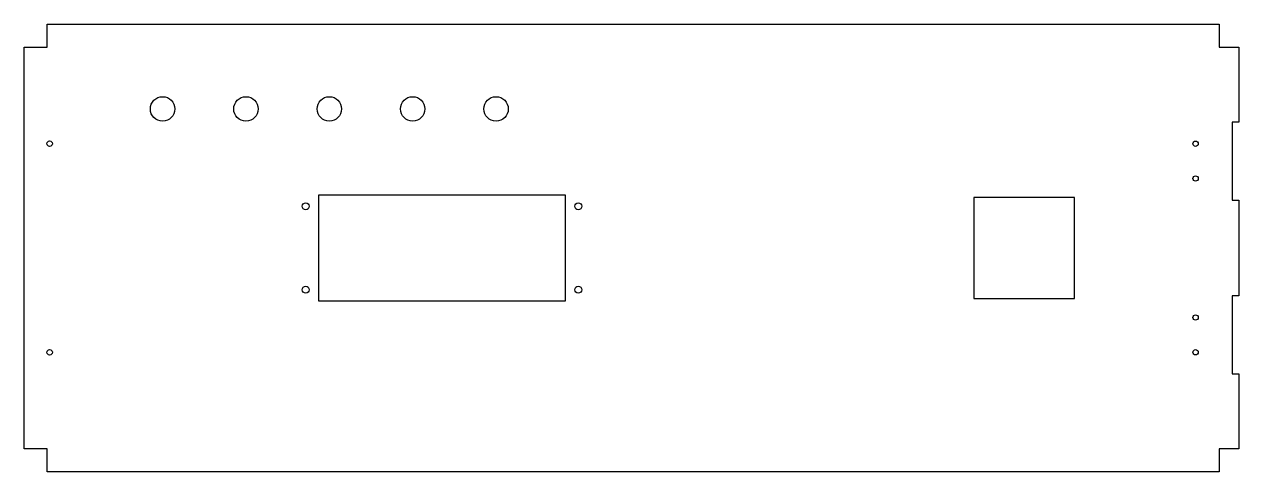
# Model space of a CAD drawing. Header units: inches. Extents: x -22 to 21.7, y -8 to 8.
import ezdxf

# ---------------------------------------------------------------- set-up
doc = ezdxf.new("R2010")
doc.units = ezdxf.units.IN
doc.header["$MEASUREMENT"] = 0

msp = doc.modelspace()

# ---------------------------------------------------------------- linework, layer by layer
at = {"color": 7, "linetype": 'Continuous', "lineweight": 25}
for p, q in [((-21.155, 7.22), (-21.155, 8.042)), ((-21.155, 8.042), (21.025, 8.042)), ((21.025, 8.042), (21.025, 7.22)), ((-21.977, -7.22), (-21.977, 7.22)), ((-21.977, 7.22), (-21.155, 7.22)), ((21.025, 7.22), (21.727, 7.22)), ((21.727, 7.22), (21.727, 4.52)), ((21.727, 4.52), (21.497, 4.52)), ((21.497, 4.52), (21.497, 1.72)), ((-11.395, 1.9), (-11.395, -1.9)), ((-2.495, 1.9), (-11.395, 1.9)), ((-2.495, -1.9), (-2.495, 1.9)), ((12.19, 1.815), (12.19, -1.815)), ((15.82, 1.815), (12.19, 1.815)), ((15.82, -1.815), (15.82, 1.815)), ((21.497, 1.72), (21.727, 1.72)), ((21.727, 1.72), (21.727, -1.72)), ((21.727, -1.72), (21.497, -1.72)), ((21.497, -1.72), (21.497, -4.52)), ((-11.395, -1.9), (-2.495, -1.9)), ((12.19, -1.815), (15.82, -1.815)), ((21.497, -4.52), (21.727, -4.52)), ((21.727, -4.52), (21.727, -7.22)), ((-21.155, -7.22), (-21.977, -7.22)), ((-21.155, -8.042), (-21.155, -7.22)), ((21.025, -7.22), (21.025, -8.042)), ((21.727, -7.22), (21.025, -7.22)), ((21.025, -8.042), (-21.155, -8.042))]:
    msp.add_line(p, q, dxfattribs=at)
for centre, radius in [((-17, 5), 0.44), ((-14, 5), 0.44), ((-11, 5), 0.44), ((-8, 5), 0.44), ((-5, 5), 0.44), ((-21.065, 3.75), 0.1), ((20.175, 3.75), 0.095), ((20.175, 2.5), 0.095), ((-11.85, 1.5), 0.125), ((-2.04, 1.5), 0.125), ((-11.85, -1.5), 0.125), ((-2.04, -1.5), 0.125), ((20.175, -2.5), 0.095), ((-21.065, -3.75), 0.1), ((20.175, -3.75), 0.095)]:
    msp.add_circle(centre, radius, dxfattribs=at)

doc.saveas('drawing.dxf')
